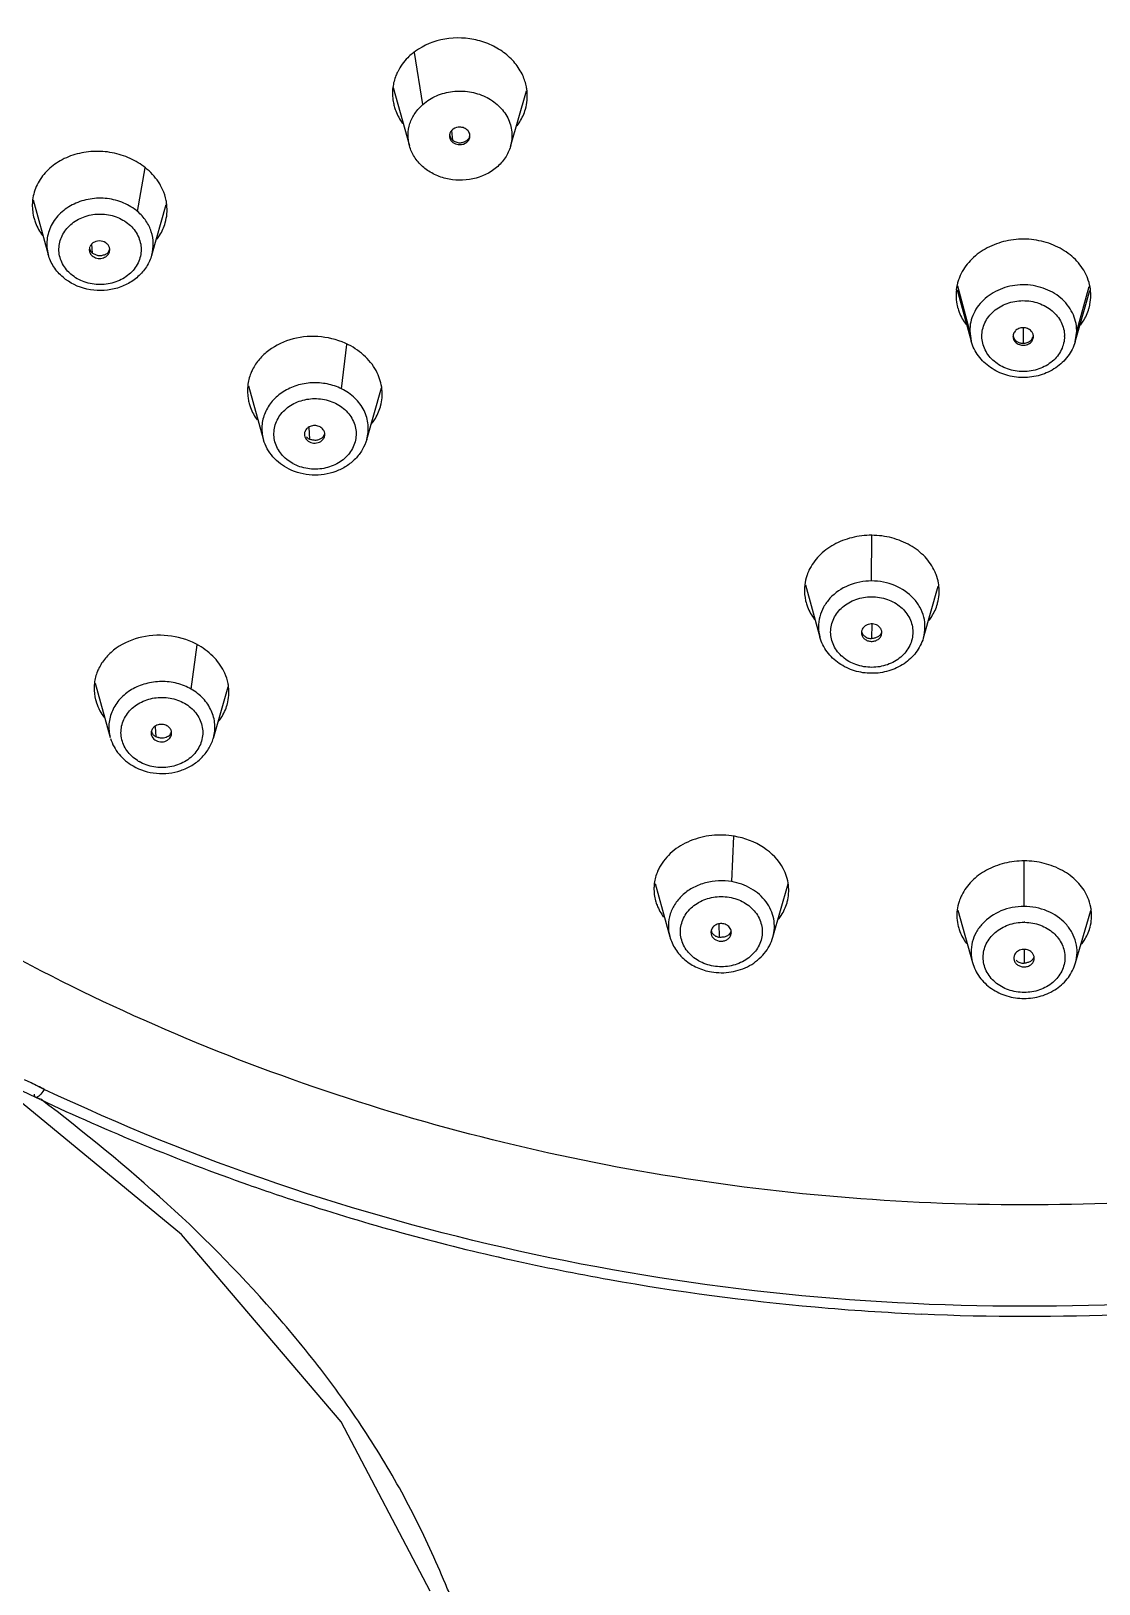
# Model space of a CAD drawing. Extents: x 881 to 2009, y 679 to 1506.
# Drawn here: x 1334.5 to 1360.64, y 1289.42 to 1327.45 of the extents above; entities that cross this region are included whole.
import ezdxf

# ---------------------------------------------------------------- set-up
doc = ezdxf.new("R2010")
doc.units = 0
doc.header["$LTSCALE"] = 10
doc.header["$MEASUREMENT"] = 0
doc.layers.add('1_1', color=7, linetype='CONTINUOUS')

msp = doc.modelspace()

# ---------------------------------------------------------------- linework, layer by layer
at = {"layer": '1_1', "color": 9, "linetype": 'Continuous'}
for p, q in [((1344.09, 1325.651), (1343.883, 1326.924)), ((1344.792, 1325.003), (1344.813, 1324.775)), ((1337.105, 1323.025), (1337.288, 1324.094)), ((1335.977, 1322.224), (1335.996, 1322.008)), ((1357.476, 1320.099), (1357.18, 1321.196)), ((1360.092, 1320.098), (1360.397, 1321.189)), ((1357.476, 1320.099), (1357.511, 1319.849)), ((1358.786, 1320.177), (1358.784, 1319.8)), ((1360.054, 1319.837), (1360.092, 1320.098)), ((1342.098, 1318.683), (1342.225, 1319.768)), ((1341.296, 1317.741), (1341.314, 1317.453)), ((1355.072, 1313.98), (1355.076, 1315.098)), ((1355.078, 1312.928), (1355.073, 1312.568)), ((1338.419, 1311.328), (1338.562, 1312.413)), ((1337.531, 1310.407), (1337.548, 1310.166)), ((1351.647, 1306.618), (1351.699, 1307.728)), ((1358.803, 1306.009), (1358.807, 1307.124)), ((1351.334, 1305.581), (1351.342, 1305.254)), ((1358.806, 1304.956), (1358.804, 1304.619))]:
    msp.add_line(p, q, dxfattribs=at)
at = {"layer": '1_1', "color": 7, "linetype": 'Continuous'}
for p, q in [((1343.364, 1326.064), (1343.76, 1324.634)), ((1346.232, 1324.621), (1346.624, 1325.983)), ((1344.74, 1324.879), (1344.74, 1324.878)), ((1334.549, 1323.309), (1334.919, 1321.974)), ((1337.451, 1321.96), (1337.807, 1323.199)), ((1335.923, 1322.093), (1335.923, 1322.092)), ((1357.163, 1321.105), (1357.512, 1319.849)), ((1360.054, 1319.836), (1360.415, 1321.093)), ((1358.533, 1319.967), (1358.533, 1319.966)), ((1339.819, 1318.761), (1340.181, 1317.457)), ((1342.714, 1317.443), (1343.078, 1318.711)), ((1340.181, 1317.456), (1340.186, 1317.441)), ((1341.188, 1317.571), (1341.188, 1317.57)), ((1353.452, 1313.885), (1353.808, 1312.603)), ((1356.341, 1312.59), (1356.703, 1313.852)), ((1354.823, 1312.718), (1354.823, 1312.714)), ((1355.314, 1312.659), (1355.323, 1312.712)), ((1356.337, 1312.58), (1356.341, 1312.59)), ((1336.068, 1311.474), (1336.437, 1310.147)), ((1338.96, 1310.134), (1339.32, 1311.387)), ((1337.437, 1310.255), (1337.437, 1310.254)), ((1349.771, 1306.571), (1350.132, 1305.267)), ((1352.655, 1305.255), (1353.031, 1306.565)), ((1357.186, 1305.922), (1357.542, 1304.639)), ((1360.064, 1304.625), (1360.435, 1305.914)), ((1351.14, 1305.375), (1351.14, 1305.374)), ((1351.621, 1305.291), (1351.64, 1305.372)), ((1358.554, 1304.744), (1358.554, 1304.743)), ((1359.049, 1304.701), (1359.054, 1304.741)), ((1338.176, 1297.973), (1333.398, 1301.919)), ((1334.498, 1301.686), (1334.335, 1301.764)), ((1334.822, 1301.53), (1334.498, 1301.686)), ((1334.611, 1301.334), (1334.117, 1301.569)), ((1334.729, 1301.288), (1334.61, 1301.334)), ((1334.724, 1301.28), (1334.61, 1301.334))]:
    msp.add_line(p, q, dxfattribs=at)
at = {"layer": '1_1', "color": 6, "linetype": 'Continuous'}
msp.add_line((1334.61, 1301.334), (1334.609, 1301.334), dxfattribs=at)
at = {"layer": '1_1', "color": 7, "linetype": 'Continuous'}
msp.add_lwpolyline([(1344.266, 1289.246), (1342.088, 1293.386), (1338.176, 1297.973)], dxfattribs=at)
for centre, radius, start, end in [((1345.477, 1325.855), 1.167, 343.9256, 6.2931), ((1344.923, 1324.879), 0.183, 172.6869, 179.7091), ((1344.929, 1324.878), 0.189, 165.7711, 172.6854), ((1345.054, 1324.878), 0.186, 359.728, 4.1055), ((1336.674, 1323.068), 1.153, 343.955, 6.5311), ((1336.115, 1322.09), 0.192, 159.5608, 166.457), ((1336.236, 1322.091), 0.186, 359.8659, 4.7839), ((1358.351, 1320.962), 1.215, 155.8915, 158.5342), ((1359.224, 1320.958), 1.216, 21.4868, 23.4887), ((1358.278, 1320.979), 1.139, 173.5851, 180.1451), ((1359.299, 1320.975), 1.138, 359.9984, 5.9895), ((1358.325, 1320.984), 1.187, 194.5024, 195.4726), ((1359.252, 1320.98), 1.186, 343.9822, 344.9866), ((1358.717, 1319.966), 0.184, 174.985, 179.7217), ((1358.721, 1319.966), 0.187, 167.462, 174.9751), ((1358.849, 1319.966), 0.184, 359.635, 6.4582), ((1341.947, 1318.56), 1.145, 343.9522, 344.9475), ((1341.375, 1317.57), 0.187, 167.1472, 179.6742), ((1341.377, 1317.57), 0.189, 162.7485, 167.1617), ((1341.504, 1317.57), 0.184, 359.6361, 7.9878), ((1354.627, 1313.728), 1.203, 154.7721, 157.8955), ((1355.519, 1313.706), 1.212, 21.0213, 24.4456), ((1355.608, 1313.732), 1.119, 344.9451, 6.2056), ((1354.591, 1313.762), 1.164, 194.5115, 195.5095), ((1355.572, 1313.74), 1.156, 343.9529, 345.0072), ((1338.241, 1311.253), 1.1, 344.988, 7.0468), ((1337.212, 1311.362), 1.171, 194.4765, 195.4996), ((1337.247, 1311.372), 1.209, 195.5257, 205.2305), ((1338.222, 1311.257), 1.12, 343.9525, 345.0136), ((1358.326, 1305.767), 1.171, 153.6318, 158.5773), ((1359.282, 1305.76), 1.181, 23.1306, 25.2987), ((1351.931, 1306.408), 1.114, 343.9527, 344.9559), ((1358.247, 1305.793), 1.088, 173.1025, 194.5092), ((1359.37, 1305.788), 1.088, 344.8874, 6.7291), ((1358.284, 1305.801), 1.126, 194.4461, 195.4516), ((1359.34, 1305.795), 1.119, 343.9496, 344.9419), ((1351.325, 1305.374), 0.185, 171.3482, 179.7145), ((1358.738, 1304.744), 0.185, 167.0138, 179.7248), ((1358.743, 1304.743), 0.189, 158.2817, 166.9586), ((1357.919, 1350.646), 54.543, 244.8338, 250.6158), ((1358.248, 1351.559), 55.514, 250.608, 252.1553), ((1358.523, 1352.468), 56.464, 252.1722, 257.4435), ((1358.707, 1353.278), 57.293, 257.4397, 259.8947), ((1358.811, 1353.901), 57.925, 259.90215, 264.92545), ((1358.85, 1354.316), 58.343, 264.92315, 267.49093), ((1358.849, 1354.321), 58.347, 267.49162, 272.45602)]:
    msp.add_arc(centre, radius, start, end, dxfattribs=at)
at = {"layer": '1_1', "color": 9, "linetype": 'Continuous'}
for centre, radius, start, end in [((1345.422, 1326.842), 1.497, 323.3791, 323.8611), ((1336.08, 1322.194), 0.928, 224.92, 229.2634), ((1359.179, 1322.004), 1.545, 322.2593, 322.9334), ((1359.185, 1321.999), 1.538, 322.9335, 323.4604), ((1359.067, 1319.974), 0.728, 359.5233, 0.6185), ((1359.129, 1320.106), 0.963, 359.5134, 0.6108), ((1341.409, 1317.765), 1.04, 241.1223, 243.5287), ((1337.642, 1310.425), 1.002, 237.4438, 240.1515), ((1358.803, 1304.48), 1.142, 88.8659, 89.9823), ((1317.066, 1277.876), 29.894, 22.0058, 22.7181)]:
    msp.add_arc(centre, radius, start, end, dxfattribs=at)
for points, knots in [([(1405.607, 1338.909), (1405.608, 1337.592), (1405.46, 1334.953), (1404.787, 1331.036), (1403.669, 1327.195), (1402.118, 1323.469), (1400.15, 1319.893), (1397.783, 1316.502), (1395.041, 1313.328), (1390.893, 1309.401), (1384.896, 1305.196), (1376.771, 1301.488), (1367.967, 1299.209), (1358.818, 1298.443), (1349.668, 1299.218), (1340.859, 1301.505), (1332.727, 1305.22), (1326.722, 1309.43), (1322.566, 1313.361), (1319.817, 1316.538), (1317.443, 1319.931), (1315.467, 1323.508), (1313.908, 1327.236), (1312.782, 1331.077), (1312.1, 1334.994), (1311.946, 1337.635), (1311.945, 1338.951)], [0, 0, 0, 0, 0.02886, 0.057821, 0.086962, 0.116375, 0.146131, 0.176287, 0.206881, 0.237936, 0.30135, 0.366425, 0.432753, 0.499756, 0.566777, 0.633154, 0.698306, 0.761811, 0.792913, 0.823555, 0.853754, 0.883548, 0.912994, 0.942159, 0.971134, 1, 1, 1, 1]), ([(1337.105, 1323.025), (1337.004, 1323.112), (1336.767, 1323.255), (1336.364, 1323.361), (1335.943, 1323.352), (1335.545, 1323.23), (1335.211, 1323.005), (1334.975, 1322.698), (1334.865, 1322.338), (1334.887, 1322.09), (1334.919, 1321.974)], [0, 0, 0, 0, 0.12725, 0.259017, 0.392235, 0.523353, 0.649544, 0.76977, 0.885431, 1, 1, 1, 1]), ([(1335.422, 1321.538), (1335.342, 1321.619), (1335.211, 1321.811), (1335.156, 1322.153), (1335.256, 1322.486), (1335.492, 1322.756), (1335.823, 1322.929), (1336.203, 1322.985), (1336.58, 1322.918), (1336.802, 1322.792), (1336.895, 1322.712)], [0, 0, 0, 0, 0.12041, 0.236124, 0.352644, 0.474812, 0.603986, 0.737695, 0.871219, 1, 1, 1, 1]), ([(1337.451, 1321.962), (1337.478, 1322.055), (1337.504, 1322.249), (1337.454, 1322.539), (1337.32, 1322.808), (1337.183, 1322.958), (1337.105, 1323.025)], [0, 0, 0, 0, 0.244511, 0.489411, 0.740187, 1, 1, 1, 1]), ([(1336.895, 1322.712), (1336.985, 1322.635), (1337.135, 1322.448), (1337.219, 1322.101), (1337.137, 1321.753), (1336.908, 1321.466), (1336.574, 1321.279), (1336.186, 1321.214), (1335.798, 1321.279), (1335.569, 1321.408), (1335.474, 1321.49)], [0, 0, 0, 0, 0.121658, 0.237821, 0.353894, 0.475304, 0.60395, 0.737525, 0.871163, 1, 1, 1, 1]), ([(1360.092, 1320.116), (1360.09, 1320.264), (1360.015, 1320.568), (1359.713, 1320.938), (1359.277, 1321.179), (1358.772, 1321.26), (1358.269, 1321.172), (1357.838, 1320.926), (1357.543, 1320.551), (1357.474, 1320.246), (1357.476, 1320.099)], [0, 0, 0, 0, 0.116254, 0.237994, 0.366962, 0.500658, 0.634172, 0.762689, 0.883952, 1, 1, 1, 1]), ([(1357.772, 1319.969), (1357.771, 1320.083), (1357.824, 1320.318), (1358.052, 1320.608), (1358.385, 1320.798), (1358.774, 1320.866), (1359.164, 1320.803), (1359.501, 1320.617), (1359.735, 1320.331), (1359.793, 1320.096), (1359.794, 1319.982)], [0, 0, 0, 0, 0.116057, 0.23732, 0.365832, 0.499345, 0.633038, 0.761998, 0.883737, 1, 1, 1, 1]), ([(1359.794, 1319.968), (1359.793, 1319.855), (1359.736, 1319.621), (1359.506, 1319.336), (1359.172, 1319.15), (1358.784, 1319.086), (1358.397, 1319.15), (1358.063, 1319.336), (1357.831, 1319.622), (1357.774, 1319.856), (1357.772, 1319.969)], [0, 0, 0, 0, 0.116122, 0.237569, 0.366219, 0.499741, 0.633334, 0.762161, 0.883797, 1, 1, 1, 1]), ([(1342.098, 1318.683), (1341.987, 1318.738), (1341.747, 1318.819), (1341.37, 1318.847), (1340.999, 1318.781), (1340.665, 1318.628), (1340.393, 1318.398), (1340.209, 1318.107), (1340.129, 1317.782), (1340.152, 1317.561), (1340.181, 1317.457)], [0, 0, 0, 0, 0.131094, 0.264445, 0.397119, 0.52647, 0.650749, 0.769782, 0.885196, 1, 1, 1, 1]), ([(1340.906, 1316.854), (1340.8, 1316.912), (1340.612, 1317.063), (1340.444, 1317.377), (1340.43, 1317.726), (1340.572, 1318.05), (1340.842, 1318.298), (1341.196, 1318.44), (1341.583, 1318.459), (1341.835, 1318.387), (1341.949, 1318.33)], [0, 0, 0, 0, 0.125829, 0.24467, 0.360116, 0.477879, 0.602149, 0.733134, 0.867404, 1, 1, 1, 1]), ([(1342.714, 1317.444), (1342.747, 1317.559), (1342.771, 1317.806), (1342.665, 1318.167), (1342.433, 1318.476), (1342.216, 1318.625), (1342.097, 1318.683)], [0, 0, 0, 0, 0.240367, 0.483036, 0.735278, 1, 1, 1, 1]), ([(1341.949, 1318.33), (1342.059, 1318.276), (1342.258, 1318.13), (1342.443, 1317.817), (1342.472, 1317.463), (1342.337, 1317.129), (1342.068, 1316.872), (1341.71, 1316.724), (1341.316, 1316.703), (1341.061, 1316.776), (1340.945, 1316.834)], [0, 0, 0, 0, 0.126549, 0.245919, 0.361361, 0.478736, 0.602568, 0.733287, 0.867475, 1, 1, 1, 1]), ([(1355.072, 1313.98), (1354.88, 1313.98), (1354.499, 1313.907), (1354.102, 1313.64), (1353.89, 1313.349), (1353.793, 1313.107), (1353.761, 1312.853), (1353.785, 1312.684), (1353.808, 1312.603)], [0, 0, 0, 0, 0.268507, 0.524377, 0.646789, 0.765748, 0.882816, 1, 1, 1, 1]), ([(1356.341, 1312.591), (1356.364, 1312.673), (1356.39, 1312.843), (1356.36, 1313.099), (1356.263, 1313.343), (1356.051, 1313.637), (1355.65, 1313.907), (1355.266, 1313.98), (1355.072, 1313.98)], [0, 0, 0, 0, 0.117109, 0.234118, 0.35306, 0.475507, 0.731499, 1, 1, 1, 1]), ([(1355.074, 1311.864), (1354.944, 1311.864), (1354.687, 1311.908), (1354.354, 1312.095), (1354.125, 1312.382), (1354.042, 1312.729), (1354.124, 1313.075), (1354.352, 1313.362), (1354.685, 1313.549), (1354.942, 1313.592), (1355.072, 1313.592)], [0, 0, 0, 0, 0.13368, 0.262482, 0.384086, 0.500258, 0.61635, 0.737767, 0.866392, 1, 1, 1, 1]), ([(1355.072, 1313.592), (1355.203, 1313.593), (1355.461, 1313.55), (1355.795, 1313.363), (1356.025, 1313.076), (1356.108, 1312.728), (1356.026, 1312.381), (1355.796, 1312.093), (1355.463, 1311.907), (1355.205, 1311.864), (1355.074, 1311.864)], [0, 0, 0, 0, 0.133676, 0.26249, 0.384086, 0.500246, 0.616324, 0.737737, 0.866388, 1, 1, 1, 1]), ([(1338.419, 1311.328), (1338.31, 1311.391), (1338.071, 1311.487), (1337.687, 1311.533), (1337.304, 1311.481), (1336.954, 1311.336), (1336.668, 1311.107), (1336.471, 1310.813), (1336.385, 1310.48), (1336.407, 1310.254), (1336.437, 1310.147)], [0, 0, 0, 0, 0.130185, 0.263212, 0.39607, 0.525871, 0.650602, 0.769886, 0.885308, 1, 1, 1, 1]), ([(1338.96, 1310.134), (1338.991, 1310.243), (1339.015, 1310.475), (1338.926, 1310.816), (1338.721, 1311.116), (1338.527, 1311.267), (1338.419, 1311.328)], [0, 0, 0, 0, 0.241434, 0.484636, 0.736438, 1, 1, 1, 1]), ([(1337.103, 1309.58), (1337.003, 1309.644), (1336.828, 1309.805), (1336.686, 1310.127), (1336.7, 1310.474), (1336.866, 1310.786), (1337.153, 1311.016), (1337.514, 1311.136), (1337.9, 1311.133), (1338.145, 1311.047), (1338.254, 1310.984)], [0, 0, 0, 0, 0.124536, 0.242383, 0.357788, 0.476478, 0.602015, 0.733876, 0.86821, 1, 1, 1, 1]), ([(1338.254, 1310.984), (1338.359, 1310.924), (1338.546, 1310.768), (1338.705, 1310.446), (1338.706, 1310.092), (1338.547, 1309.771), (1338.261, 1309.531), (1337.896, 1309.404), (1337.504, 1309.404), (1337.254, 1309.492), (1337.144, 1309.555)], [0, 0, 0, 0, 0.125298, 0.243664, 0.359007, 0.477249, 0.602327, 0.733942, 0.868221, 1, 1, 1, 1]), ([(1351.647, 1306.618), (1351.437, 1306.654), (1351.106, 1306.639), (1350.712, 1306.487), (1350.457, 1306.314), (1350.26, 1306.091), (1350.132, 1305.831), (1350.083, 1305.552), (1350.106, 1305.365), (1350.13, 1305.276)], [0, 0, 0, 0, 0.267263, 0.398831, 0.526374, 0.64923, 0.767915, 0.884051, 1, 1, 1, 1]), ([(1352.655, 1305.257), (1352.676, 1305.33), (1352.7, 1305.479), (1352.684, 1305.707), (1352.614, 1305.927), (1352.453, 1306.2), (1352.135, 1306.476), (1351.814, 1306.589), (1351.647, 1306.618)], [0, 0, 0, 0, 0.118307, 0.236325, 0.355726, 0.477899, 0.732086, 1, 1, 1, 1]), ([(1351.2, 1304.549), (1351.074, 1304.571), (1350.833, 1304.655), (1350.547, 1304.894), (1350.387, 1305.216), (1350.387, 1305.57), (1350.546, 1305.891), (1350.832, 1306.131), (1351.197, 1306.258), (1351.46, 1306.257), (1351.588, 1306.235)], [0, 0, 0, 0, 0.131773, 0.257023, 0.375398, 0.490747, 0.608987, 0.734066, 0.86568, 1, 1, 1, 1]), ([(1351.588, 1306.235), (1351.714, 1306.214), (1351.955, 1306.13), (1352.241, 1305.89), (1352.401, 1305.569), (1352.401, 1305.215), (1352.242, 1304.893), (1351.956, 1304.654), (1351.591, 1304.527), (1351.328, 1304.527), (1351.2, 1304.549)], [0, 0, 0, 0, 0.131773, 0.257023, 0.375398, 0.490747, 0.608987, 0.734066, 0.86568, 1, 1, 1, 1]), ([(1358.803, 1306.009), (1358.611, 1306.009), (1358.232, 1305.938), (1357.835, 1305.671), (1357.624, 1305.381), (1357.527, 1305.141), (1357.495, 1304.887), (1357.519, 1304.719), (1357.542, 1304.639)], [0, 0, 0, 0, 0.268502, 0.524369, 0.64679, 0.765756, 0.882826, 1, 1, 1, 1]), ([(1360.064, 1304.626), (1360.088, 1304.707), (1360.113, 1304.876), (1360.084, 1305.131), (1359.988, 1305.373), (1359.777, 1305.666), (1359.378, 1305.936), (1358.996, 1306.009), (1358.803, 1306.009)], [0, 0, 0, 0, 0.117131, 0.234152, 0.353092, 0.475525, 0.731499, 1, 1, 1, 1]), ([(1358.804, 1303.903), (1358.675, 1303.903), (1358.418, 1303.946), (1358.087, 1304.132), (1357.859, 1304.417), (1357.776, 1304.763), (1357.858, 1305.108), (1358.086, 1305.393), (1358.417, 1305.579), (1358.673, 1305.622), (1358.803, 1305.622)], [0, 0, 0, 0, 0.133674, 0.262474, 0.384062, 0.500225, 0.616313, 0.737733, 0.866384, 1, 1, 1, 1]), ([(1358.825, 1305.621), (1358.954, 1305.619), (1359.207, 1305.572), (1359.532, 1305.382), (1359.754, 1305.095), (1359.831, 1304.751), (1359.746, 1304.409), (1359.517, 1304.128), (1359.188, 1303.944), (1358.933, 1303.902), (1358.804, 1303.903)], [0, 0, 0, 0, 0.133636, 0.262187, 0.383562, 0.499687, 0.61591, 0.737517, 0.866307, 1, 1, 1, 1]), ([(1344.64, 1289.421), (1344.397, 1290.002), (1343.87, 1291.155), (1342.926, 1292.817), (1341.825, 1294.403), (1340.184, 1296.434), (1337.864, 1298.802), (1335.798, 1300.476), (1334.737, 1301.292)], [0, 0, 0, 0, 0.120818, 0.242764, 0.366098, 0.490684, 0.743263, 1, 1, 1, 1]), ([(1382.81, 1301.509), (1379.117, 1299.762), (1371.234, 1297.1), (1358.82, 1295.77), (1346.404, 1297.112), (1338.518, 1299.781), (1334.822, 1301.53)], [0, 0, 0, 0, 0.247877, 0.499842, 0.75189, 1, 1, 1, 1])]:
    msp.add_open_spline(points, degree=3, knots=knots, dxfattribs=at)
at = {"layer": '1_1', "color": 7, "linetype": 'Continuous'}
for points, knots in [([(1346.535, 1326.354), (1346.485, 1326.465), (1346.35, 1326.676), (1346.07, 1326.937), (1345.726, 1327.133), (1345.209, 1327.292), (1344.525, 1327.287), (1344.026, 1327.055), (1343.827, 1326.891)], [0, 0, 0, 0, 0.116083, 0.237299, 0.363372, 0.492932, 0.752469, 1, 1, 1, 1]), ([(1343.827, 1326.891), (1343.789, 1326.86), (1343.649, 1326.733), (1343.534, 1326.577), (1343.471, 1326.451)], [0, 0, 0, 0, 0.256236, 1, 1, 1, 1]), ([(1343.471, 1326.451), (1343.456, 1326.421), (1343.4, 1326.298), (1343.366, 1326.165), (1343.353, 1326.065)], [0, 0, 0, 0, 0.25285, 1, 1, 1, 1]), ([(1343.353, 1326.065), (1343.339, 1325.95), (1343.343, 1325.792), (1343.377, 1325.641), (1343.388, 1325.604)], [0, 0, 0, 0, 0.747484, 1, 1, 1, 1]), ([(1344.09, 1325.651), (1344.189, 1325.738), (1344.42, 1325.881), (1344.816, 1325.986), (1345.231, 1325.978), (1345.622, 1325.858), (1345.951, 1325.636), (1346.182, 1325.333), (1346.288, 1324.978), (1346.265, 1324.734), (1346.232, 1324.62)], [0, 0, 0, 0, 0.126948, 0.258558, 0.391796, 0.52305, 0.649407, 0.769745, 0.885437, 1, 1, 1, 1]), ([(1346.637, 1325.983), (1346.634, 1326.015), (1346.615, 1326.142), (1346.575, 1326.266), (1346.535, 1326.354)], [0, 0, 0, 0, 0.247756, 1, 1, 1, 1]), ([(1343.388, 1325.604), (1343.398, 1325.567), (1343.447, 1325.419), (1343.523, 1325.28), (1343.592, 1325.185)], [0, 0, 0, 0, 0.24609, 1, 1, 1, 1]), ([(1343.761, 1324.634), (1343.736, 1324.722), (1343.712, 1324.908), (1343.76, 1325.186), (1343.887, 1325.443), (1344.017, 1325.587), (1344.09, 1325.651)], [0, 0, 0, 0, 0.244807, 0.489872, 0.740566, 1, 1, 1, 1]), ([(1346.394, 1325.126), (1346.417, 1325.157), (1346.504, 1325.282), (1346.567, 1325.423), (1346.599, 1325.532)], [0, 0, 0, 0, 0.254764, 1, 1, 1, 1]), ([(1344.74, 1324.878), (1344.74, 1324.857), (1344.745, 1324.828), (1344.756, 1324.802), (1344.759, 1324.796)], [0, 0, 0, 0, 0.745812, 1, 1, 1, 1]), ([(1344.741, 1324.902), (1344.743, 1324.894), (1344.75, 1324.858), (1344.767, 1324.825), (1344.785, 1324.804)], [0, 0, 0, 0, 0.238143, 1, 1, 1, 1]), ([(1344.989, 1325.093), (1344.935, 1325.093), (1344.851, 1325.069), (1344.774, 1324.995), (1344.752, 1324.948), (1344.745, 1324.924)], [0, 0, 0, 0, 0.518554, 0.764793, 1, 1, 1, 1]), ([(1345.187, 1325.01), (1345.163, 1325.037), (1345.1, 1325.079), (1345.027, 1325.093), (1344.989, 1325.093)], [0, 0, 0, 0, 0.487999, 1, 1, 1, 1]), ([(1344.99, 1324.71), (1345.019, 1324.71), (1345.075, 1324.725), (1345.153, 1324.751), (1345.211, 1324.806), (1345.232, 1324.854), (1345.237, 1324.878)], [0, 0, 0, 0, 0.274687, 0.527041, 0.768631, 1, 1, 1, 1]), ([(1344.99, 1324.664), (1345.052, 1324.664), (1345.149, 1324.695), (1345.225, 1324.791), (1345.24, 1324.849), (1345.24, 1324.877)], [0, 0, 0, 0, 0.520955, 0.765825, 1, 1, 1, 1]), ([(1345.239, 1324.891), (1345.238, 1324.902), (1345.232, 1324.946), (1345.209, 1324.986), (1345.187, 1325.01)], [0, 0, 0, 0, 0.246196, 1, 1, 1, 1]), ([(1337.342, 1324.059), (1337.231, 1324.156), (1336.976, 1324.322), (1336.542, 1324.472), (1336.08, 1324.518), (1335.624, 1324.456), (1335.21, 1324.29), (1334.869, 1324.031), (1334.629, 1323.697), (1334.551, 1323.439), (1334.536, 1323.311)], [0, 0, 0, 0, 0.127253, 0.258808, 0.392528, 0.523737, 0.651782, 0.772615, 0.888558, 1, 1, 1, 1]), ([(1345.89, 1324.106), (1345.726, 1323.967), (1345.314, 1323.774), (1344.749, 1323.784), (1344.337, 1323.938), (1344.072, 1324.119), (1343.87, 1324.354), (1343.787, 1324.539), (1343.761, 1324.634)], [0, 0, 0, 0, 0.25183, 0.512082, 0.640622, 0.765049, 0.884644, 1, 1, 1, 1]), ([(1344.759, 1324.796), (1344.779, 1324.756), (1344.848, 1324.686), (1344.942, 1324.664), (1344.99, 1324.664)], [0, 0, 0, 0, 0.481562, 1, 1, 1, 1]), ([(1344.813, 1324.775), (1344.837, 1324.756), (1344.881, 1324.736), (1344.941, 1324.716), (1344.974, 1324.71), (1344.99, 1324.71)], [0, 0, 0, 0, 0.483219, 0.742138, 1, 1, 1, 1]), ([(1346.232, 1324.62), (1346.204, 1324.522), (1346.113, 1324.331), (1345.971, 1324.174), (1345.89, 1324.106)], [0, 0, 0, 0, 0.490645, 1, 1, 1, 1]), ([(1337.717, 1323.566), (1337.696, 1323.612), (1337.6, 1323.796), (1337.461, 1323.957), (1337.342, 1324.059)], [0, 0, 0, 0, 0.24394, 1, 1, 1, 1]), ([(1337.819, 1323.199), (1337.816, 1323.23), (1337.796, 1323.356), (1337.757, 1323.479), (1337.717, 1323.566)], [0, 0, 0, 0, 0.247627, 1, 1, 1, 1]), ([(1334.536, 1323.311), (1334.531, 1323.273), (1334.52, 1323.121), (1334.54, 1322.966), (1334.571, 1322.856)], [0, 0, 0, 0, 0.24855, 1, 1, 1, 1]), ([(1334.571, 1322.856), (1334.581, 1322.819), (1334.63, 1322.67), (1334.706, 1322.532), (1334.775, 1322.436)], [0, 0, 0, 0, 0.245952, 1, 1, 1, 1]), ([(1337.577, 1322.346), (1337.601, 1322.377), (1337.687, 1322.501), (1337.751, 1322.641), (1337.782, 1322.749)], [0, 0, 0, 0, 0.25546, 1, 1, 1, 1]), ([(1336.047, 1322.278), (1336.022, 1322.265), (1335.975, 1322.232), (1335.944, 1322.183), (1335.935, 1322.158)], [0, 0, 0, 0, 0.513655, 1, 1, 1, 1]), ([(1336.356, 1322.237), (1336.317, 1322.274), (1336.211, 1322.32), (1336.097, 1322.302), (1336.047, 1322.278)], [0, 0, 0, 0, 0.493703, 1, 1, 1, 1]), ([(1336.422, 1322.107), (1336.42, 1322.131), (1336.406, 1322.18), (1336.375, 1322.22), (1336.356, 1322.237)], [0, 0, 0, 0, 0.489845, 1, 1, 1, 1]), ([(1360.339, 1321.442), (1360.281, 1321.576), (1360.111, 1321.831), (1359.743, 1322.121), (1359.291, 1322.306), (1358.796, 1322.371), (1358.299, 1322.311), (1357.846, 1322.131), (1357.475, 1321.845), (1357.302, 1321.591), (1357.242, 1321.458)], [0, 0, 0, 0, 0.1161, 0.238792, 0.367568, 0.499932, 0.632307, 0.761117, 0.883857, 1, 1, 1, 1]), ([(1335.279, 1321.417), (1335.193, 1321.49), (1335.043, 1321.661), (1334.948, 1321.868), (1334.919, 1321.974)], [0, 0, 0, 0, 0.504849, 1, 1, 1, 1]), ([(1337.45, 1321.96), (1337.421, 1321.859), (1337.332, 1321.665), (1337.121, 1321.42), (1336.849, 1321.234), (1336.431, 1321.079), (1335.859, 1321.073), (1335.444, 1321.274), (1335.279, 1321.417)], [0, 0, 0, 0, 0.119872, 0.241916, 0.36663, 0.493792, 0.749472, 1, 1, 1, 1]), ([(1335.923, 1322.092), (1335.923, 1322.054), (1335.948, 1321.975), (1336.046, 1321.896), (1336.173, 1321.867), (1336.259, 1321.887), (1336.298, 1321.906)], [0, 0, 0, 0, 0.229814, 0.476241, 0.738132, 1, 1, 1, 1]), ([(1335.943, 1322.077), (1335.946, 1322.071), (1335.96, 1322.045), (1335.98, 1322.023), (1335.996, 1322.008)], [0, 0, 0, 0, 0.243355, 1, 1, 1, 1]), ([(1336.298, 1321.968), (1336.273, 1321.958), (1336.222, 1321.941), (1336.139, 1321.94), (1336.064, 1321.969), (1336.016, 1321.992), (1335.996, 1322.008)], [0, 0, 0, 0, 0.249499, 0.505085, 0.760889, 1, 1, 1, 1]), ([(1336.298, 1321.968), (1336.326, 1321.979), (1336.38, 1322.011), (1336.41, 1322.066), (1336.417, 1322.094)], [0, 0, 0, 0, 0.50997, 1, 1, 1, 1]), ([(1336.298, 1321.906), (1336.334, 1321.923), (1336.397, 1321.975), (1336.422, 1322.053), (1336.423, 1322.091)], [0, 0, 0, 0, 0.517584, 1, 1, 1, 1]), ([(1357.22, 1321.407), (1357.211, 1321.382), (1357.176, 1321.285), (1357.154, 1321.183), (1357.146, 1321.107)], [0, 0, 0, 0, 0.252275, 1, 1, 1, 1]), ([(1360.432, 1321.094), (1360.429, 1321.12), (1360.414, 1321.225), (1360.385, 1321.329), (1360.356, 1321.403)], [0, 0, 0, 0, 0.24834, 1, 1, 1, 1]), ([(1357.138, 1320.976), (1357.138, 1320.903), (1357.148, 1320.806), (1357.17, 1320.71), (1357.176, 1320.687)], [0, 0, 0, 0, 0.74819, 1, 1, 1, 1]), ([(1357.181, 1320.667), (1357.191, 1320.631), (1357.239, 1320.485), (1357.315, 1320.349), (1357.384, 1320.256)], [0, 0, 0, 0, 0.246511, 1, 1, 1, 1]), ([(1360.398, 1320.672), (1360.405, 1320.697), (1360.428, 1320.796), (1360.438, 1320.899), (1360.438, 1320.975)], [0, 0, 0, 0, 0.251853, 1, 1, 1, 1]), ([(1360.185, 1320.241), (1360.208, 1320.273), (1360.296, 1320.399), (1360.361, 1320.542), (1360.392, 1320.652)], [0, 0, 0, 0, 0.255065, 1, 1, 1, 1]), ([(1342.266, 1319.763), (1342.061, 1319.866), (1341.606, 1319.996), (1340.914, 1319.95), (1340.394, 1319.712), (1340.08, 1319.421), (1339.964, 1319.249), (1339.919, 1319.16)], [0, 0, 0, 0, 0.259134, 0.520399, 0.768726, 0.887072, 1, 1, 1, 1]), ([(1358.533, 1319.966), (1358.533, 1319.941), (1358.541, 1319.906), (1358.557, 1319.875), (1358.561, 1319.868)], [0, 0, 0, 0, 0.744167, 1, 1, 1, 1]), ([(1358.535, 1319.982), (1358.539, 1319.96), (1358.558, 1319.916), (1358.587, 1319.877), (1358.606, 1319.861)], [0, 0, 0, 0, 0.465442, 1, 1, 1, 1]), ([(1358.606, 1320.118), (1358.598, 1320.11), (1358.566, 1320.079), (1358.545, 1320.038), (1358.538, 1320.007)], [0, 0, 0, 0, 0.259261, 1, 1, 1, 1]), ([(1358.995, 1320.079), (1358.975, 1320.107), (1358.918, 1320.155), (1358.812, 1320.186), (1358.7, 1320.176), (1358.633, 1320.141), (1358.606, 1320.118)], [0, 0, 0, 0, 0.240416, 0.494548, 0.751961, 1, 1, 1, 1]), ([(1358.96, 1319.86), (1358.978, 1319.875), (1359.004, 1319.91), (1359.023, 1319.948), (1359.028, 1319.968)], [0, 0, 0, 0, 0.533875, 1, 1, 1, 1]), ([(1358.96, 1319.814), (1358.982, 1319.833), (1359.019, 1319.879), (1359.033, 1319.937), (1359.033, 1319.964)], [0, 0, 0, 0, 0.511036, 1, 1, 1, 1]), ([(1359.032, 1319.986), (1359.029, 1320.011), (1359.018, 1320.044), (1359, 1320.072), (1358.995, 1320.079)], [0, 0, 0, 0, 0.744064, 1, 1, 1, 1]), ([(1342.97, 1319.078), (1342.9, 1319.223), (1342.696, 1319.495), (1342.419, 1319.687), (1342.266, 1319.763)], [0, 0, 0, 0, 0.4854, 1, 1, 1, 1]), ([(1360.054, 1319.837), (1360.017, 1319.709), (1359.893, 1319.463), (1359.589, 1319.179), (1359.204, 1319), (1358.778, 1318.94), (1358.353, 1319.004), (1357.97, 1319.187), (1357.669, 1319.474), (1357.547, 1319.721), (1357.511, 1319.849)], [0, 0, 0, 0, 0.120519, 0.244033, 0.37092, 0.500014, 0.629105, 0.755983, 0.879486, 1, 1, 1, 1]), ([(1358.561, 1319.868), (1358.579, 1319.837), (1358.635, 1319.783), (1358.745, 1319.746), (1358.861, 1319.754), (1358.932, 1319.79), (1358.96, 1319.814)], [0, 0, 0, 0, 0.238578, 0.492411, 0.750862, 1, 1, 1, 1]), ([(1358.606, 1319.861), (1358.618, 1319.851), (1358.651, 1319.83), (1358.699, 1319.81), (1358.747, 1319.8), (1358.771, 1319.8), (1358.784, 1319.8)], [0, 0, 0, 0, 0.238318, 0.615315, 0.807256, 1, 1, 1, 1]), ([(1358.784, 1319.8), (1358.816, 1319.801), (1358.864, 1319.814), (1358.923, 1319.836), (1358.949, 1319.851), (1358.96, 1319.86)], [0, 0, 0, 0, 0.519398, 0.765664, 1, 1, 1, 1]), ([(1339.919, 1319.16), (1339.903, 1319.128), (1339.846, 1319.002), (1339.811, 1318.866), (1339.8, 1318.763)], [0, 0, 0, 0, 0.25244, 1, 1, 1, 1]), ([(1339.8, 1318.763), (1339.788, 1318.655), (1339.793, 1318.507), (1339.825, 1318.365), (1339.835, 1318.329)], [0, 0, 0, 0, 0.747165, 1, 1, 1, 1]), ([(1343.053, 1318.263), (1343.089, 1318.396), (1343.112, 1318.68), (1343.031, 1318.952), (1342.97, 1319.078)], [0, 0, 0, 0, 0.495401, 1, 1, 1, 1]), ([(1339.835, 1318.329), (1339.845, 1318.294), (1339.892, 1318.15), (1339.965, 1318.016), (1340.032, 1317.923)], [0, 0, 0, 0, 0.245655, 1, 1, 1, 1]), ([(1342.833, 1317.827), (1342.857, 1317.858), (1342.949, 1317.986), (1343.016, 1318.131), (1343.048, 1318.244)], [0, 0, 0, 0, 0.253773, 1, 1, 1, 1]), ([(1341.261, 1317.722), (1341.254, 1317.716), (1341.226, 1317.688), (1341.205, 1317.653), (1341.197, 1317.626)], [0, 0, 0, 0, 0.258081, 1, 1, 1, 1]), ([(1341.65, 1317.684), (1341.63, 1317.712), (1341.573, 1317.759), (1341.467, 1317.791), (1341.355, 1317.78), (1341.288, 1317.745), (1341.261, 1317.722)], [0, 0, 0, 0, 0.240416, 0.494548, 0.751961, 1, 1, 1, 1]), ([(1341.686, 1317.596), (1341.683, 1317.619), (1341.672, 1317.65), (1341.655, 1317.677), (1341.65, 1317.684)], [0, 0, 0, 0, 0.744328, 1, 1, 1, 1]), ([(1340.812, 1316.719), (1340.664, 1316.793), (1340.396, 1316.993), (1340.231, 1317.286), (1340.186, 1317.439)], [0, 0, 0, 0, 0.507914, 1, 1, 1, 1]), ([(1342.714, 1317.444), (1342.689, 1317.356), (1342.614, 1317.184), (1342.442, 1316.961), (1342.219, 1316.781), (1341.871, 1316.608), (1341.376, 1316.533), (1340.986, 1316.632), (1340.812, 1316.719)], [0, 0, 0, 0, 0.119612, 0.241014, 0.364703, 0.490701, 0.745828, 1, 1, 1, 1]), ([(1341.188, 1317.57), (1341.188, 1317.528), (1341.222, 1317.438), (1341.341, 1317.359), (1341.487, 1317.347), (1341.579, 1317.388), (1341.615, 1317.418)], [0, 0, 0, 0, 0.230373, 0.480199, 0.743829, 1, 1, 1, 1]), ([(1341.241, 1317.507), (1341.246, 1317.502), (1341.268, 1317.48), (1341.293, 1317.463), (1341.314, 1317.453)], [0, 0, 0, 0, 0.243756, 1, 1, 1, 1]), ([(1341.615, 1317.48), (1341.595, 1317.465), (1341.55, 1317.437), (1341.471, 1317.418), (1341.391, 1317.43), (1341.338, 1317.441), (1341.314, 1317.453)], [0, 0, 0, 0, 0.241721, 0.494227, 0.750308, 1, 1, 1, 1]), ([(1341.615, 1317.48), (1341.631, 1317.492), (1341.659, 1317.518), (1341.676, 1317.553), (1341.682, 1317.571)], [0, 0, 0, 0, 0.506769, 1, 1, 1, 1]), ([(1341.615, 1317.418), (1341.637, 1317.437), (1341.674, 1317.483), (1341.688, 1317.541), (1341.688, 1317.569)], [0, 0, 0, 0, 0.511036, 1, 1, 1, 1]), ([(1355.076, 1315.098), (1354.912, 1315.098), (1354.587, 1315.061), (1354.141, 1314.887), (1353.773, 1314.614), (1353.6, 1314.369), (1353.539, 1314.241)], [0, 0, 0, 0, 0.265996, 0.524021, 0.769097, 1, 1, 1, 1]), ([(1356.622, 1314.208), (1356.563, 1314.34), (1356.39, 1314.59), (1356.021, 1314.873), (1355.57, 1315.055), (1355.242, 1315.097), (1355.076, 1315.098)], [0, 0, 0, 0, 0.231064, 0.476473, 0.734636, 1, 1, 1, 1]), ([(1353.436, 1313.887), (1353.423, 1313.783), (1353.426, 1313.641), (1353.455, 1313.504), (1353.464, 1313.47)], [0, 0, 0, 0, 0.748025, 1, 1, 1, 1]), ([(1353.513, 1314.181), (1353.503, 1314.157), (1353.468, 1314.062), (1353.445, 1313.962), (1353.436, 1313.887)], [0, 0, 0, 0, 0.252333, 1, 1, 1, 1]), ([(1356.721, 1313.853), (1356.718, 1313.877), (1356.704, 1313.975), (1356.677, 1314.072), (1356.65, 1314.141)], [0, 0, 0, 0, 0.248374, 1, 1, 1, 1]), ([(1353.469, 1313.451), (1353.479, 1313.414), (1353.528, 1313.268), (1353.604, 1313.132), (1353.674, 1313.039)], [0, 0, 0, 0, 0.245794, 1, 1, 1, 1]), ([(1356.476, 1313.014), (1356.5, 1313.045), (1356.587, 1313.17), (1356.652, 1313.311), (1356.683, 1313.421)], [0, 0, 0, 0, 0.255508, 1, 1, 1, 1]), ([(1354.823, 1312.714), (1354.823, 1312.688), (1354.834, 1312.635), (1354.883, 1312.568), (1354.954, 1312.52), (1355.04, 1312.497), (1355.13, 1312.501), (1355.213, 1312.531), (1355.279, 1312.585), (1355.306, 1312.633), (1355.314, 1312.659)], [0, 0, 0, 0, 0.115245, 0.235188, 0.36175, 0.493504, 0.626817, 0.757251, 0.881943, 1, 1, 1, 1]), ([(1354.825, 1312.75), (1354.828, 1312.727), (1354.849, 1312.68), (1354.882, 1312.641), (1354.903, 1312.624)], [0, 0, 0, 0, 0.462376, 1, 1, 1, 1]), ([(1355.272, 1312.843), (1355.244, 1312.876), (1355.163, 1312.926), (1355.047, 1312.934), (1354.959, 1312.909), (1354.884, 1312.865), (1354.843, 1312.809), (1354.831, 1312.77)], [0, 0, 0, 0, 0.24856, 0.509444, 0.63938, 0.765346, 1, 1, 1, 1]), ([(1355.323, 1312.712), (1355.323, 1312.735), (1355.314, 1312.784), (1355.288, 1312.825), (1355.272, 1312.843)], [0, 0, 0, 0, 0.492386, 1, 1, 1, 1]), ([(1355.315, 1312.721), (1355.313, 1312.715), (1355.303, 1312.692), (1355.29, 1312.67), (1355.278, 1312.655)], [0, 0, 0, 0, 0.231588, 1, 1, 1, 1]), ([(1338.606, 1312.396), (1338.401, 1312.514), (1337.936, 1312.67), (1337.216, 1312.651), (1336.668, 1312.422), (1336.336, 1312.129), (1336.214, 1311.954), (1336.167, 1311.862)], [0, 0, 0, 0, 0.258418, 0.520762, 0.770046, 0.887686, 1, 1, 1, 1]), ([(1339.239, 1311.721), (1339.178, 1311.859), (1338.997, 1312.122), (1338.746, 1312.315), (1338.606, 1312.396)], [0, 0, 0, 0, 0.484826, 1, 1, 1, 1]), ([(1355.074, 1311.718), (1354.932, 1311.718), (1354.649, 1311.76), (1354.266, 1311.942), (1353.965, 1312.228), (1353.843, 1312.475), (1353.808, 1312.603)], [0, 0, 0, 0, 0.258189, 0.511932, 0.758961, 1, 1, 1, 1]), ([(1354.903, 1312.624), (1354.926, 1312.605), (1354.982, 1312.578), (1355.043, 1312.568), (1355.073, 1312.568)], [0, 0, 0, 0, 0.489231, 1, 1, 1, 1]), ([(1355.221, 1312.608), (1355.2, 1312.596), (1355.15, 1312.58), (1355.1, 1312.568), (1355.073, 1312.568)], [0, 0, 0, 0, 0.484652, 1, 1, 1, 1]), ([(1356.337, 1312.579), (1356.3, 1312.454), (1356.175, 1312.212), (1355.874, 1311.933), (1355.494, 1311.757), (1355.215, 1311.717), (1355.074, 1311.718)], [0, 0, 0, 0, 0.241128, 0.488201, 0.741894, 1, 1, 1, 1]), ([(1336.167, 1311.862), (1336.151, 1311.832), (1336.095, 1311.709), (1336.06, 1311.576), (1336.049, 1311.477)], [0, 0, 0, 0, 0.253613, 1, 1, 1, 1]), ([(1339.333, 1311.388), (1339.329, 1311.416), (1339.311, 1311.53), (1339.275, 1311.641), (1339.239, 1311.721)], [0, 0, 0, 0, 0.246962, 1, 1, 1, 1]), ([(1336.049, 1311.477), (1336.045, 1311.443), (1336.035, 1311.306), (1336.052, 1311.168), (1336.077, 1311.069)], [0, 0, 0, 0, 0.24893, 1, 1, 1, 1]), ([(1336.154, 1310.857), (1336.163, 1310.838), (1336.2, 1310.765), (1336.244, 1310.694), (1336.28, 1310.644)], [0, 0, 0, 0, 0.247214, 1, 1, 1, 1]), ([(1339.078, 1310.53), (1339.103, 1310.561), (1339.197, 1310.688), (1339.265, 1310.834), (1339.298, 1310.948)], [0, 0, 0, 0, 0.25396, 1, 1, 1, 1]), ([(1337.51, 1310.406), (1337.502, 1310.399), (1337.474, 1310.372), (1337.454, 1310.337), (1337.445, 1310.31)], [0, 0, 0, 0, 0.258081, 1, 1, 1, 1]), ([(1337.899, 1310.367), (1337.878, 1310.395), (1337.822, 1310.443), (1337.715, 1310.474), (1337.604, 1310.464), (1337.537, 1310.429), (1337.51, 1310.406)], [0, 0, 0, 0, 0.240416, 0.494548, 0.751961, 1, 1, 1, 1]), ([(1336.443, 1310.123), (1336.485, 1309.984), (1336.631, 1309.716), (1336.865, 1309.523), (1336.995, 1309.449)], [0, 0, 0, 0, 0.492866, 1, 1, 1, 1]), ([(1336.995, 1309.449), (1337.168, 1309.35), (1337.563, 1309.228), (1338.073, 1309.286), (1338.436, 1309.453), (1338.67, 1309.633), (1338.851, 1309.858), (1338.93, 1310.034), (1338.957, 1310.124)], [0, 0, 0, 0, 0.253319, 0.508587, 0.63485, 0.758779, 0.880333, 1, 1, 1, 1]), ([(1337.437, 1310.254), (1337.437, 1310.212), (1337.47, 1310.122), (1337.59, 1310.043), (1337.736, 1310.031), (1337.828, 1310.071), (1337.864, 1310.102)], [0, 0, 0, 0, 0.230373, 0.480199, 0.743829, 1, 1, 1, 1]), ([(1337.441, 1310.302), (1337.443, 1310.296), (1337.449, 1310.272), (1337.461, 1310.248), (1337.473, 1310.233)], [0, 0, 0, 0, 0.244524, 1, 1, 1, 1]), ([(1337.473, 1310.233), (1337.478, 1310.226), (1337.499, 1310.2), (1337.526, 1310.179), (1337.548, 1310.166)], [0, 0, 0, 0, 0.243602, 1, 1, 1, 1]), ([(1337.622, 1310.141), (1337.616, 1310.142), (1337.59, 1310.149), (1337.565, 1310.157), (1337.548, 1310.166)], [0, 0, 0, 0, 0.255845, 1, 1, 1, 1]), ([(1337.864, 1310.182), (1337.853, 1310.175), (1337.806, 1310.147), (1337.751, 1310.129), (1337.708, 1310.128)], [0, 0, 0, 0, 0.232211, 1, 1, 1, 1]), ([(1337.864, 1310.102), (1337.886, 1310.121), (1337.923, 1310.167), (1337.936, 1310.225), (1337.937, 1310.253)], [0, 0, 0, 0, 0.511036, 1, 1, 1, 1]), ([(1337.937, 1310.253), (1337.937, 1310.283), (1337.926, 1310.324), (1337.905, 1310.359), (1337.899, 1310.367)], [0, 0, 0, 0, 0.742961, 1, 1, 1, 1]), ([(1351.715, 1307.727), (1351.532, 1307.758), (1351.16, 1307.771), (1350.629, 1307.641), (1350.177, 1307.374), (1349.957, 1307.111), (1349.881, 1306.969)], [0, 0, 0, 0, 0.264101, 0.52366, 0.769753, 1, 1, 1, 1]), ([(1352.908, 1306.936), (1352.797, 1307.143), (1352.439, 1307.51), (1351.966, 1307.684), (1351.715, 1307.727)], [0, 0, 0, 0, 0.478358, 1, 1, 1, 1]), ([(1349.881, 1306.969), (1349.864, 1306.937), (1349.803, 1306.812), (1349.766, 1306.676), (1349.753, 1306.573)], [0, 0, 0, 0, 0.255653, 1, 1, 1, 1]), ([(1358.807, 1307.124), (1358.644, 1307.124), (1358.323, 1307.086), (1357.879, 1306.917), (1357.514, 1306.65), (1357.339, 1306.413), (1357.277, 1306.287)], [0, 0, 0, 0, 0.266717, 0.525411, 0.770284, 1, 1, 1, 1]), ([(1360.349, 1306.265), (1360.289, 1306.393), (1360.115, 1306.637), (1359.746, 1306.91), (1359.298, 1307.085), (1358.972, 1307.124), (1358.807, 1307.124)], [0, 0, 0, 0, 0.229428, 0.474299, 0.73306, 1, 1, 1, 1]), ([(1353.007, 1306.119), (1353.043, 1306.253), (1353.064, 1306.539), (1352.974, 1306.812), (1352.908, 1306.936)], [0, 0, 0, 0, 0.495028, 1, 1, 1, 1]), ([(1349.753, 1306.573), (1349.749, 1306.537), (1349.738, 1306.394), (1349.756, 1306.249), (1349.785, 1306.145)], [0, 0, 0, 0, 0.248645, 1, 1, 1, 1]), ([(1360.451, 1305.915), (1360.448, 1305.941), (1360.431, 1306.047), (1360.399, 1306.15), (1360.368, 1306.224)], [0, 0, 0, 0, 0.248074, 1, 1, 1, 1]), ([(1349.785, 1306.145), (1349.795, 1306.11), (1349.841, 1305.969), (1349.915, 1305.837), (1349.981, 1305.748)], [0, 0, 0, 0, 0.246041, 1, 1, 1, 1]), ([(1352.791, 1305.694), (1352.816, 1305.725), (1352.905, 1305.849), (1352.97, 1305.991), (1353.002, 1306.1)], [0, 0, 0, 0, 0.257024, 1, 1, 1, 1]), ([(1357.236, 1306.195), (1357.227, 1306.173), (1357.196, 1306.085), (1357.175, 1305.993), (1357.167, 1305.923)], [0, 0, 0, 0, 0.252381, 1, 1, 1, 1]), ([(1351.534, 1305.549), (1351.503, 1305.568), (1351.431, 1305.593), (1351.32, 1305.587), (1351.22, 1305.542), (1351.173, 1305.486), (1351.159, 1305.456)], [0, 0, 0, 0, 0.254388, 0.513484, 0.764521, 1, 1, 1, 1]), ([(1351.64, 1305.372), (1351.64, 1305.407), (1351.619, 1305.479), (1351.565, 1305.53), (1351.534, 1305.549)], [0, 0, 0, 0, 0.48462, 1, 1, 1, 1]), ([(1357.199, 1305.501), (1357.209, 1305.466), (1357.255, 1305.324), (1357.329, 1305.192), (1357.397, 1305.102)], [0, 0, 0, 0, 0.24559, 1, 1, 1, 1]), ([(1360.208, 1305.082), (1360.232, 1305.112), (1360.319, 1305.236), (1360.384, 1305.377), (1360.416, 1305.485)], [0, 0, 0, 0, 0.25624, 1, 1, 1, 1]), ([(1350.13, 1305.277), (1350.159, 1305.167), (1350.256, 1304.953), (1350.492, 1304.689), (1350.798, 1304.498), (1351.03, 1304.428), (1351.15, 1304.407)], [0, 0, 0, 0, 0.242139, 0.489122, 0.742103, 1, 1, 1, 1]), ([(1351.14, 1305.374), (1351.14, 1305.349), (1351.15, 1305.299), (1351.21, 1305.21), (1351.315, 1305.159), (1351.427, 1305.157), (1351.509, 1305.18), (1351.577, 1305.225), (1351.61, 1305.268), (1351.621, 1305.291)], [0, 0, 0, 0, 0.115111, 0.234745, 0.488398, 0.621761, 0.75328, 0.879922, 1, 1, 1, 1]), ([(1351.144, 1305.419), (1351.149, 1305.394), (1351.174, 1305.343), (1351.217, 1305.305), (1351.241, 1305.29)], [0, 0, 0, 0, 0.47614, 1, 1, 1, 1]), ([(1351.15, 1304.407), (1351.309, 1304.38), (1351.637, 1304.379), (1352.095, 1304.535), (1352.465, 1304.835), (1352.614, 1305.113), (1352.655, 1305.258)], [0, 0, 0, 0, 0.257686, 0.512256, 0.759675, 1, 1, 1, 1]), ([(1351.241, 1305.29), (1351.249, 1305.286), (1351.28, 1305.269), (1351.315, 1305.258), (1351.342, 1305.254)], [0, 0, 0, 0, 0.245699, 1, 1, 1, 1]), ([(1351.505, 1305.271), (1351.48, 1305.262), (1351.425, 1305.255), (1351.369, 1305.25), (1351.342, 1305.254)], [0, 0, 0, 0, 0.49176, 1, 1, 1, 1]), ([(1351.621, 1305.372), (1351.618, 1305.367), (1351.606, 1305.347), (1351.589, 1305.328), (1351.576, 1305.316)], [0, 0, 0, 0, 0.228994, 1, 1, 1, 1]), ([(1358.554, 1304.743), (1358.554, 1304.717), (1358.566, 1304.663), (1358.616, 1304.594), (1358.691, 1304.546), (1358.779, 1304.525), (1358.871, 1304.531), (1358.954, 1304.566), (1359.018, 1304.624), (1359.043, 1304.675), (1359.049, 1304.701)], [0, 0, 0, 0, 0.115392, 0.235882, 0.362923, 0.495201, 0.628654, 0.758701, 0.882616, 1, 1, 1, 1]), ([(1358.993, 1304.883), (1358.964, 1304.912), (1358.887, 1304.956), (1358.777, 1304.962), (1358.694, 1304.939), (1358.622, 1304.899), (1358.581, 1304.849), (1358.567, 1304.813)], [0, 0, 0, 0, 0.249241, 0.509186, 0.638594, 0.76431, 1, 1, 1, 1]), ([(1358.612, 1304.692), (1358.618, 1304.687), (1358.643, 1304.664), (1358.673, 1304.647), (1358.697, 1304.638)], [0, 0, 0, 0, 0.241815, 1, 1, 1, 1]), ([(1359.019, 1304.719), (1359.003, 1304.697), (1358.963, 1304.658), (1358.911, 1304.641), (1358.884, 1304.634)], [0, 0, 0, 0, 0.49186, 1, 1, 1, 1]), ([(1359.054, 1304.741), (1359.054, 1304.767), (1359.043, 1304.82), (1359.012, 1304.864), (1358.993, 1304.883)], [0, 0, 0, 0, 0.490913, 1, 1, 1, 1]), ([(1359.049, 1304.782), (1359.048, 1304.777), (1359.041, 1304.754), (1359.029, 1304.734), (1359.019, 1304.719)], [0, 0, 0, 0, 0.22883, 1, 1, 1, 1]), ([(1357.542, 1304.638), (1357.577, 1304.511), (1357.698, 1304.264), (1357.999, 1303.978), (1358.381, 1303.797), (1358.664, 1303.756), (1358.805, 1303.756)], [0, 0, 0, 0, 0.241047, 0.488099, 0.74185, 1, 1, 1, 1]), ([(1358.805, 1303.756), (1358.946, 1303.756), (1359.226, 1303.796), (1359.606, 1303.974), (1359.905, 1304.256), (1360.028, 1304.499), (1360.064, 1304.626)], [0, 0, 0, 0, 0.258161, 0.511865, 0.758902, 1, 1, 1, 1]), ([(1334.685, 1301.361), (1334.678, 1301.355), (1334.657, 1301.339), (1334.626, 1301.326), (1334.61, 1301.334)], [0, 0, 0, 0, 0.341468, 1, 1, 1, 1]), ([(1334.822, 1301.529), (1334.811, 1301.511), (1334.77, 1301.451), (1334.724, 1301.393), (1334.685, 1301.361)], [0, 0, 0, 0, 0.297964, 1, 1, 1, 1])]:
    msp.add_open_spline(points, degree=3, knots=knots, dxfattribs=at)
for points in [[(1344.785, 1324.804), (1344.793, 1324.793), (1344.803, 1324.784), (1344.813, 1324.775)], [(1335.928, 1322.135), (1335.924, 1322.122), (1335.923, 1322.107), (1335.923, 1322.093)], [(1335.927, 1322.122), (1335.93, 1322.106), (1335.935, 1322.091), (1335.943, 1322.077)], [(1354.824, 1312.733), (1354.823, 1312.728), (1354.823, 1312.723), (1354.823, 1312.718)], [(1354.831, 1312.77), (1354.827, 1312.758), (1354.825, 1312.746), (1354.824, 1312.733)], [(1355.278, 1312.655), (1355.263, 1312.636), (1355.243, 1312.62), (1355.221, 1312.608)], [(1337.445, 1310.31), (1337.44, 1310.292), (1337.437, 1310.274), (1337.437, 1310.255)], [(1337.708, 1310.128), (1337.679, 1310.128), (1337.65, 1310.134), (1337.622, 1310.141)], [(1337.864, 1310.182), (1337.89, 1310.2), (1337.912, 1310.227), (1337.924, 1310.257)], [(1351.159, 1305.456), (1351.151, 1305.439), (1351.145, 1305.421), (1351.142, 1305.402)], [(1351.576, 1305.316), (1351.555, 1305.297), (1351.531, 1305.281), (1351.505, 1305.271)], [(1351.621, 1305.372), (1351.627, 1305.382), (1351.631, 1305.393), (1351.635, 1305.404)], [(1358.697, 1304.638), (1358.731, 1304.625), (1358.768, 1304.619), (1358.804, 1304.619)], [(1358.884, 1304.634), (1358.858, 1304.626), (1358.831, 1304.62), (1358.804, 1304.619)], [(1334.822, 1301.529), (1334.714, 1301.582), (1334.606, 1301.634), (1334.497, 1301.686)]]:
    msp.add_open_spline(points, degree=3, dxfattribs=at)
at = {"layer": '1_1', "color": 6, "linetype": 'Continuous'}
msp.add_open_spline([(1334.609, 1301.334), (1334.605, 1301.336), (1334.583, 1301.356), (1334.583, 1301.387), (1334.583, 1301.41)], degree=3, knots=[0, 0, 0, 0, 0.182634, 1, 1, 1, 1], dxfattribs=at)

doc.saveas('drawing.dxf')
